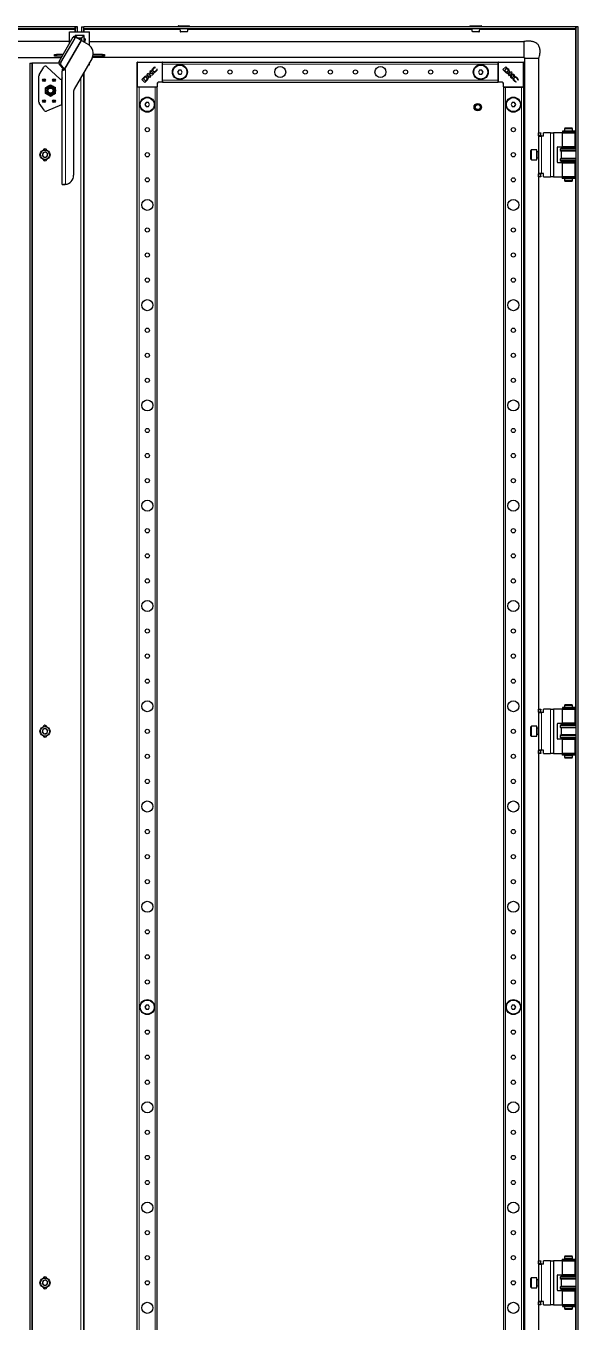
# Model space of a CAD drawing. Header units: millimetres. Extents: x -1114 to 3058, y -1920 to 1219.
# Drawn here: x -326 to 225, y -535 to 757 of the extents above; entities that cross this region are included whole.
import ezdxf

# ---------------------------------------------------------------- set-up
doc = ezdxf.new("R2010")
doc.units = ezdxf.units.MM

msp = doc.modelspace()

# ---------------------------------------------------------------- linework, layer by layer
at = {"color": 7, "linetype": 'Continuous', "lineweight": 25}
for p, q in [((-276.74, 756.28), (-767.14, 756.28)), ((-276.74, 754.28), (-767.14, 754.28)), ((-282.44, 751.28), (-262.44, 751.28)), ((-282.44, 739.86), (-282.44, 751.28)), ((-276.83, 754.28), (-277.04, 753.68)), ((-276.74, 754.28), (-276.74, 756.28)), ((-274.44, 756.28), (-276.44, 756.28)), ((-276.44, 751.28), (-276.44, 756.28)), ((-274.44, 751.28), (-274.44, 756.28)), ((-270.44, 756.28), (-268.44, 756.28)), ((-270.44, 756.28), (-270.44, 751.28)), ((-268.44, 756.28), (-268.44, 751.28)), ((222.26, 756.28), (-268.14, 756.28)), ((-268.14, 754.28), (-268.14, 756.28)), ((222.26, 754.28), (-268.14, 754.28)), ((-267.84, 753.68), (-268.04, 754.28)), ((-262.44, 737.87), (-262.44, 751.28)), ((-174.19, 757.03), (-174.19, 756.28)), ((-173.94, 757.28), (-162.94, 757.28)), ((-162.69, 756.28), (-162.69, 757.03)), ((116.81, 757.03), (116.81, 756.28)), ((117.06, 757.28), (125.57, 757.28)), ((125.57, 757.28), (128.06, 757.28)), ((128.31, 756.28), (128.31, 757.03)), ((222.16, 754.28), (221.96, 753.68)), ((222.26, 754.28), (222.26, 756.28)), ((222.56, -1198.72), (222.56, 756.28)), ((224.56, 756.28), (222.56, 756.28)), ((224.56, -1198.72), (224.56, 756.28)), ((-282.44, 741.78), (-715.44, 741.78)), ((-292.88, 721.78), (-278.74, 746.26)), ((-291.04, 720.72), (-276.9, 745.2)), ((-277.63, 746.77), (-275.79, 745.71)), ((-274.44, 745.33), (-276.94, 747.82)), ((-276.94, 747.82), (-276.94, 746.38)), ((-267.94, 747.82), (-276.94, 747.82)), ((-275.79, 745.71), (-271.03, 742.96)), ((-274.44, 745.33), (-270.43, 745.33)), ((-274.44, 745.33), (-273.94, 744.83)), ((-274.44, 744.94), (-274.44, 745.33)), ((-270.66, 742.75), (-271.03, 742.96)), ((-270.43, 745.33), (-270.93, 744.83)), ((-270.66, 742.75), (-263.72, 738.74)), ((-270.43, 745.33), (-267.94, 747.82)), ((-270.43, 745.33), (-270.43, 742.62)), ((-267.94, 745.26), (-267.94, 747.82)), ((-267.94, 741.38), (-267.94, 745.26)), ((-267.94, 741.18), (-267.94, 741.38)), ((-262.44, 741.78), (170.56, 741.78)), ((-715.44, 725.78), (-290.56, 725.78)), ((-297.44, 727.28), (-297.44, 728.78)), ((-297.44, 728.78), (-295.44, 728.78)), ((-295.44, 727.28), (-297.44, 727.28)), ((-295.44, 728.78), (-295.44, 727.28)), ((-288.83, 728.78), (-295.44, 728.78)), ((-289.7, 727.28), (-295.44, 727.28)), ((-259.98, 725.23), (-277.81, 694.34)), ((170.56, 725.78), (-259.69, 725.78)), ((-249.44, 727.28), (-259.12, 727.28)), ((-249.44, 728.78), (-258.8, 728.78)), ((-249.44, 727.28), (-249.44, 728.78)), ((-249.44, 728.78), (-247.44, 728.78)), ((-247.44, 727.28), (-249.44, 727.28)), ((-247.44, 728.78), (-247.44, 727.28)), ((171.56, -1167.22), (171.56, 724.78)), ((185.56, 650.78), (185.56, 724.78)), ((-321.94, 720.28), (-321.94, -1162.72)), ((-321.94, 720.28), (-319.94, 720.28)), ((-319.94, 720.28), (-319.94, -1162.72)), ((-319.34, 720.28), (-319.94, 720.28)), ((-293.22, 720.28), (-319.34, 720.28)), ((-312.67, 708.44), (-308.21, 716.16)), ((-305.13, 716.6), (-291.94, 704.28)), ((-289.33, 715.5), (-292.91, 719.55)), ((-287.5, 714.44), (-291.07, 718.49)), ((-287.43, 714.28), (-289.94, 714.28)), ((-289.94, 714.28), (-289.94, 712.04)), ((-289.94, 599.28), (-289.94, 712.04)), ((-289.33, 715.5), (-287.5, 714.44)), ((-286.62, 713.6), (-287.19, 714.13)), ((-286.94, 713.9), (-286.94, 713.48)), ((-286.64, 713.57), (-286.62, 713.6)), ((-263.87, 718.48), (-262.44, 718.48)), ((-262.44, 718.48), (-262.44, 720.96)), ((-214.94, 696.58), (-214.94, 720.98)), ((-214.64, 721.28), (-190.24, 721.28)), ((-202.36, 711.82), (-202.85, 708.55)), ((-201.57, 712.61), (-202.36, 711.82)), ((-202.04, 709.52), (-201.57, 712.61)), ((-197, 715.74), (-197.34, 716.43)), ((-197.14, 715.6), (-197, 715.74)), ((-195.19, 714.17), (-195.3, 714.06)), ((-194.94, 713.66), (-195.19, 714.17)), ((-189.94, 721.28), (145.06, 721.28)), ((-189.94, 720.98), (-189.94, 721.28)), ((-189.94, 720.98), (-189.94, 720.34)), ((-189.94, 719.28), (-189.94, 720.34)), ((-189.94, 703.28), (-189.94, 719.28)), ((-173.59, 713.28), (-174.75, 711.28)), ((-174.75, 711.28), (-173.59, 709.28)), ((-171.28, 713.28), (-173.59, 713.28)), ((-170.13, 711.28), (-171.28, 713.28)), ((-171.28, 709.28), (-170.13, 711.28)), ((126.41, 713.28), (125.25, 711.28)), ((125.25, 711.28), (126.41, 709.28)), ((128.72, 713.28), (126.41, 713.28)), ((129.87, 711.28), (128.72, 713.28)), ((128.72, 709.28), (129.87, 711.28)), ((145.06, 720.98), (145.06, 721.28)), ((145.06, 720.34), (145.06, 720.98)), ((145.06, 719.28), (145.06, 720.34)), ((145.06, 703.28), (145.06, 719.28)), ((145.36, 721.28), (169.76, 721.28)), ((152.67, 716.64), (149.71, 713.68)), ((149.71, 713.68), (151.6, 711.79)), ((153.37, 715.11), (151.19, 712.93)), ((151.19, 712.93), (151.87, 712.27)), ((151.6, 711.79), (151.62, 711.77)), ((154.66, 714.64), (152.67, 716.64)), ((154.11, 714.39), (153.37, 715.11)), ((157.67, 711.63), (154.71, 708.67)), ((158.72, 710.59), (157.67, 711.63)), ((170.06, 720.98), (170.06, 696.58)), ((-312.94, 681.39), (-312.94, 707.44)), ((-301.58, 698.55), (-299.04, 697.17)), ((-291.94, 704.28), (-290.54, 704.28)), ((-290.3, 704.28), (-290.54, 704.28)), ((-268.44, 710.57), (-268.44, -1153)), ((-208.3, 705.88), (-210.29, 703.89)), ((-210.29, 703.89), (-207.33, 700.93)), ((-208.05, 705.33), (-208.77, 704.59)), ((-208.77, 704.59), (-206.59, 702.41)), ((-207.33, 700.93), (-205.44, 702.82)), ((-206.59, 702.41), (-205.93, 703.09)), ((-205.44, 702.82), (-205.42, 702.84)), ((-204.24, 709.94), (-205.29, 708.89)), ((-205.29, 708.89), (-202.33, 705.93)), ((-202.85, 708.55), (-204.24, 709.94)), ((-202.51, 708.23), (-199.85, 708.41)), ((-201.27, 706.99), (-202.51, 708.23)), ((-202.33, 705.93), (-201.27, 706.99)), ((-198.57, 709.7), (-202.04, 709.52)), ((-199.85, 708.41), (-198.57, 709.7)), ((-194.94, 699.28), (-194.94, 696.58)), ((-190.24, 701.28), (-192.94, 701.28)), ((-189.94, 702.23), (-189.94, 703.28)), ((-189.94, 702.23), (-189.94, 701.58)), ((-189.94, 701.28), (-189.94, 701.58)), ((-189.94, 701.28), (145.06, 701.28)), ((-173.59, 709.28), (-171.28, 709.28)), ((126.41, 709.28), (128.72, 709.28)), ((145.06, 702.23), (145.06, 703.28)), ((145.06, 701.58), (145.06, 702.23)), ((145.06, 701.28), (145.06, 701.58)), ((148.06, 701.28), (145.36, 701.28)), ((150.06, 696.58), (150.06, 699.28)), ((154.71, 708.67), (155.77, 707.61)), ((155.77, 707.61), (157.01, 708.86)), ((157.01, 708.86), (157.19, 706.2)), ((157.19, 706.2), (158.47, 704.91)), ((157.33, 709.2), (158.72, 710.59)), ((160.59, 708.71), (157.33, 709.2)), ((158.29, 708.38), (161.39, 707.91)), ((158.47, 704.91), (158.29, 708.38)), ((161.39, 707.91), (160.59, 708.71)), ((162.43, 701.29), (162.94, 701.53)), ((162.94, 701.53), (162.84, 701.64)), ((164.38, 703.48), (164.52, 703.35)), ((164.52, 703.35), (165.2, 703.68)), ((-306.51, 695.55), (-304.04, 697.05)), ((-301.3, 687.01), (-303.83, 688.39)), ((-296.37, 690.02), (-298.84, 688.51)), ((-278.35, 692.34), (-278.35, 608.28)), ((-214.94, -1138.72), (-214.94, 696.28)), ((-214.64, 696.28), (-214.94, 696.28)), ((-213.99, 696.28), (-214.64, 696.28)), ((-212.94, 696.28), (-213.99, 696.28)), ((-196.94, 696.28), (-212.94, 696.28)), ((-195.89, 696.28), (-196.94, 696.28)), ((-195.24, 696.28), (-195.89, 696.28)), ((-194.94, 696.28), (-195.24, 696.28)), ((-194.94, -1138.72), (-194.94, 696.28)), ((150.06, 696.28), (150.06, -1138.72)), ((150.06, 696.28), (150.36, 696.28)), ((151.01, 696.28), (150.36, 696.28)), ((151.01, 696.28), (152.06, 696.28)), ((152.06, 696.28), (168.06, 696.28)), ((168.06, 696.28), (169.11, 696.28)), ((169.76, 696.28), (169.11, 696.28)), ((169.76, 696.28), (170.06, 696.28)), ((170.06, 696.28), (170.06, -1138.72)), ((-307.84, 673.13), (-312.6, 680.28)), ((-290.54, 678.53), (-305.43, 672.38)), ((-290.54, 678.53), (-290.3, 678.78)), ((-290.54, 678.53), (-289.94, 678.64)), ((-206.09, 680.78), (-207.25, 678.78)), ((-207.25, 678.78), (-206.09, 676.78)), ((-203.78, 680.78), (-206.09, 680.78)), ((-206.09, 676.78), (-203.78, 676.78)), ((-202.63, 678.78), (-203.78, 680.78)), ((-203.78, 676.78), (-202.63, 678.78)), ((158.91, 680.78), (157.75, 678.78)), ((157.75, 678.78), (158.91, 676.78)), ((161.22, 680.78), (158.91, 680.78)), ((158.91, 676.78), (161.22, 676.78)), ((162.37, 678.78), (161.22, 680.78)), ((161.22, 676.78), (162.37, 678.78)), ((185.01, 650.28), (185.01, 650.78)), ((185.01, 650.78), (187.51, 650.78)), ((185.01, 648.28), (185.01, 650.28)), ((185.01, 647.78), (185.01, 648.28)), ((187.51, 647.78), (185.01, 647.78)), ((185.01, 647.78), (185.01, 647.48)), ((185.01, 647.48), (188.01, 647.48)), ((185.01, 647.48), (185.01, 610.08)), ((187.51, 650.78), (187.51, 650.28)), ((187.51, 648.28), (187.51, 650.28)), ((187.51, 648.28), (187.51, 647.78)), ((187.51, 647.48), (187.51, 647.78)), ((190.01, 647.48), (188.01, 647.48)), ((197.01, 650.78), (190.01, 650.78)), ((190.01, 647.48), (190.01, 650.78)), ((197.01, 650.78), (200.01, 650.78)), ((200.01, 650.78), (200.01, 606.78)), ((200.51, 650.78), (200.01, 650.78)), ((208.61, 650.78), (200.51, 650.78)), ((208.61, 650.78), (208.61, 636.78)), ((208.61, 650.78), (221.51, 650.78)), ((209.12, 652.48), (209.12, 651.58)), ((209.14, 652.48), (209.12, 652.48)), ((209.14, 651.58), (209.12, 651.58)), ((209.14, 652.48), (209.14, 651.58)), ((209.22, 652.48), (209.14, 652.48)), ((209.22, 651.58), (209.14, 651.58)), ((222.21, 652.48), (209.22, 652.48)), ((222.21, 651.58), (209.22, 651.58)), ((211.64, 655.53), (211.06, 654.53)), ((211.06, 654.53), (211.06, 652.53)), ((219.06, 654.53), (211.06, 654.53)), ((211.06, 652.53), (219.06, 652.53)), ((211.06, 651.53), (211.06, 650.78)), ((211.06, 651.53), (219.06, 651.53)), ((211.56, 652.53), (211.56, 652.48)), ((211.56, 651.58), (211.56, 651.53)), ((211.64, 655.53), (218.48, 655.53)), ((219.06, 654.53), (218.48, 655.53)), ((218.56, 652.48), (218.56, 652.53)), ((218.56, 651.53), (218.56, 651.58)), ((219.06, 652.53), (219.06, 654.53)), ((219.06, 650.78), (219.06, 651.53)), ((221.51, 636.78), (221.51, 650.78)), ((222.21, 651.58), (222.21, 652.48)), ((183.51, 633.78), (178.11, 633.78)), ((183.51, 628.78), (183.51, 633.78)), ((204.01, 621.28), (204.01, 636.28)), ((204.51, 636.78), (208.61, 636.78)), ((207.56, 635.18), (206.86, 634.5)), ((207.56, 635.78), (207.56, 635.18)), ((207.56, 635.78), (222.56, 635.78)), ((222.56, 635.18), (207.56, 635.18)), ((221.51, 636.78), (208.61, 636.78)), ((211.06, 636.78), (211.06, 635.78)), ((219.06, 635.78), (219.06, 636.78)), ((-309.04, 630.78), (-309.72, 627.97)), ((-307.62, 625.97), (-309.72, 627.97)), ((-306.26, 631.6), (-309.04, 630.78)), ((-304.84, 626.78), (-307.62, 625.97)), ((-306.26, 631.6), (-304.16, 629.6)), ((-304.84, 626.78), (-304.16, 629.6)), ((177.51, 628.78), (177.51, 633.18)), ((177.51, 624.38), (177.51, 628.78)), ((178.11, 623.78), (183.51, 623.78)), ((183.51, 623.78), (183.51, 628.78)), ((185.01, 631.78), (183.76, 631.78)), ((183.76, 625.78), (185.01, 625.78)), ((208.61, 620.78), (204.51, 620.78)), ((206.86, 633.07), (207.56, 632.38)), ((207.56, 625.18), (206.86, 624.5)), ((206.86, 623.07), (207.56, 622.38)), ((207.56, 632.38), (207.56, 625.18)), ((222.56, 632.38), (207.56, 632.38)), ((222.56, 625.18), (207.56, 625.18)), ((207.56, 622.38), (207.56, 621.78)), ((222.56, 622.38), (207.56, 622.38)), ((207.56, 621.78), (222.56, 621.78)), ((208.61, 620.78), (208.61, 606.78)), ((208.61, 620.78), (221.51, 620.78)), ((211.06, 621.78), (211.06, 620.78)), ((219.06, 620.78), (219.06, 621.78)), ((221.51, 606.78), (221.51, 620.78)), ((188.01, 610.08), (185.01, 610.08)), ((185.01, 610.08), (185.01, 609.78)), ((185.01, 609.78), (187.51, 609.78)), ((185.01, 609.28), (185.01, 609.78)), ((185.01, 607.28), (185.01, 609.28)), ((187.51, 609.78), (187.51, 610.08)), ((187.51, 609.78), (187.51, 609.28)), ((187.51, 607.28), (187.51, 609.28)), ((190.01, 610.08), (188.01, 610.08)), ((190.01, 606.78), (190.01, 610.08)), ((-289.94, 599.28), (-288.97, 599.28)), ((-288.97, 599.28), (-286.85, 599.28)), ((185.01, 606.78), (185.01, 607.28)), ((187.51, 606.78), (185.01, 606.78)), ((185.56, 75.78), (185.56, 606.78)), ((187.51, 607.28), (187.51, 606.78)), ((190.01, 606.78), (197.01, 606.78)), ((200.01, 606.78), (197.01, 606.78)), ((200.01, 606.78), (200.51, 606.78)), ((200.51, 606.78), (208.61, 606.78)), ((221.51, 606.78), (208.61, 606.78)), ((208.69, 605.98), (208.69, 605.08)), ((208.74, 605.98), (208.69, 605.98)), ((208.74, 605.08), (208.69, 605.08)), ((222.21, 605.98), (208.74, 605.98)), ((222.21, 605.08), (208.74, 605.08)), ((211.06, 606.78), (211.06, 606.03)), ((211.06, 606.03), (219.06, 606.03)), ((211.06, 605.03), (211.06, 603.03)), ((211.06, 605.03), (219.06, 605.03)), ((211.06, 603.03), (211.64, 602.03)), ((211.06, 603.03), (215.59, 603.03)), ((211.56, 606.03), (211.56, 605.98)), ((211.56, 605.08), (211.56, 605.03)), ((215.52, 602.03), (211.64, 602.03)), ((218.48, 602.03), (215.52, 602.03)), ((215.59, 603.03), (219.06, 603.03)), ((218.48, 602.03), (219.06, 603.03)), ((218.56, 605.98), (218.56, 606.03)), ((218.56, 605.03), (218.56, 605.08)), ((219.06, 606.03), (219.06, 606.78)), ((219.06, 603.03), (219.06, 605.03)), ((222.21, 605.08), (222.21, 605.98)), ((211.64, 80.53), (211.06, 79.53)), ((211.06, 79.53), (211.06, 77.53)), ((219.06, 79.53), (211.06, 79.53)), ((211.64, 80.53), (218.48, 80.53)), ((219.06, 79.53), (218.48, 80.53)), ((219.06, 77.53), (219.06, 79.53)), ((185.01, 75.28), (185.01, 75.78)), ((185.01, 75.78), (187.51, 75.78)), ((185.01, 73.28), (185.01, 75.28)), ((185.01, 72.78), (185.01, 73.28)), ((187.51, 72.78), (185.01, 72.78)), ((185.01, 72.78), (185.01, 72.48)), ((185.01, 72.48), (188.01, 72.48)), ((185.01, 72.48), (185.01, 35.08)), ((187.51, 75.78), (187.51, 75.28)), ((187.51, 73.28), (187.51, 75.28)), ((187.51, 73.28), (187.51, 72.78)), ((187.51, 72.48), (187.51, 72.78)), ((190.01, 72.48), (188.01, 72.48)), ((197.01, 75.78), (190.01, 75.78)), ((190.01, 72.48), (190.01, 75.78)), ((197.01, 75.78), (200.01, 75.78)), ((200.01, 75.78), (200.01, 31.78)), ((200.51, 75.78), (200.01, 75.78)), ((208.61, 75.78), (200.51, 75.78)), ((208.61, 75.78), (208.61, 61.78)), ((208.61, 75.78), (221.51, 75.78)), ((209.12, 77.48), (209.12, 76.58)), ((209.14, 77.48), (209.12, 77.48)), ((209.14, 76.58), (209.12, 76.58)), ((209.14, 77.48), (209.14, 76.58)), ((209.22, 77.48), (209.14, 77.48)), ((209.22, 76.58), (209.14, 76.58)), ((222.21, 77.48), (209.22, 77.48)), ((222.21, 76.58), (209.22, 76.58)), ((211.06, 77.53), (219.06, 77.53)), ((211.06, 76.53), (211.06, 75.78)), ((211.06, 76.53), (219.06, 76.53)), ((211.56, 77.53), (211.56, 77.48)), ((211.56, 76.58), (211.56, 76.53)), ((218.56, 77.48), (218.56, 77.53)), ((218.56, 76.53), (218.56, 76.58)), ((219.06, 75.78), (219.06, 76.53)), ((221.51, 61.78), (221.51, 75.78)), ((222.21, 76.58), (222.21, 77.48)), ((-309.04, 55.78), (-309.72, 52.97)), ((-307.62, 50.97), (-309.72, 52.97)), ((-306.26, 56.6), (-309.04, 55.78)), ((-304.84, 51.78), (-307.62, 50.97)), ((-306.26, 56.6), (-304.16, 54.6)), ((-304.84, 51.78), (-304.16, 54.6)), ((177.51, 53.78), (177.51, 58.18)), ((177.51, 49.38), (177.51, 53.78)), ((183.51, 58.78), (178.11, 58.78)), ((183.51, 53.78), (183.51, 58.78)), ((183.51, 48.78), (183.51, 53.78)), ((185.01, 56.78), (183.76, 56.78)), ((204.01, 46.28), (204.01, 61.28)), ((204.51, 61.78), (208.61, 61.78)), ((207.56, 60.18), (206.86, 59.5)), ((206.86, 58.07), (207.56, 57.38)), ((207.56, 60.78), (207.56, 60.18)), ((207.56, 60.78), (222.56, 60.78)), ((222.56, 60.18), (207.56, 60.18)), ((207.56, 57.38), (207.56, 50.18)), ((222.56, 57.38), (207.56, 57.38)), ((221.51, 61.78), (208.61, 61.78)), ((211.06, 61.78), (211.06, 60.78)), ((219.06, 60.78), (219.06, 61.78)), ((178.11, 48.78), (183.51, 48.78)), ((183.76, 50.78), (185.01, 50.78)), ((208.61, 45.78), (204.51, 45.78)), ((207.56, 50.18), (206.86, 49.5)), ((206.86, 48.07), (207.56, 47.38)), ((222.56, 50.18), (207.56, 50.18)), ((207.56, 47.38), (207.56, 46.78)), ((222.56, 47.38), (207.56, 47.38)), ((207.56, 46.78), (222.56, 46.78)), ((208.61, 45.78), (208.61, 31.78)), ((208.61, 45.78), (221.51, 45.78)), ((211.06, 46.78), (211.06, 45.78)), ((219.06, 45.78), (219.06, 46.78)), ((221.51, 31.78), (221.51, 45.78)), ((188.01, 35.08), (185.01, 35.08)), ((185.01, 35.08), (185.01, 34.78)), ((185.01, 34.78), (187.51, 34.78)), ((185.01, 34.28), (185.01, 34.78)), ((185.01, 32.28), (185.01, 34.28)), ((185.01, 31.78), (185.01, 32.28)), ((187.51, 31.78), (185.01, 31.78)), ((185.56, -474.22), (185.56, 31.78)), ((187.51, 34.78), (187.51, 35.08)), ((187.51, 34.78), (187.51, 34.28)), ((187.51, 32.28), (187.51, 34.28)), ((187.51, 32.28), (187.51, 31.78)), ((190.01, 35.08), (188.01, 35.08)), ((190.01, 31.78), (190.01, 35.08)), ((190.01, 31.78), (197.01, 31.78)), ((200.01, 31.78), (197.01, 31.78)), ((200.01, 31.78), (200.51, 31.78)), ((200.51, 31.78), (208.61, 31.78)), ((221.51, 31.78), (208.61, 31.78)), ((208.69, 30.98), (208.69, 30.08)), ((208.74, 30.98), (208.69, 30.98)), ((208.74, 30.08), (208.69, 30.08)), ((222.21, 30.98), (208.74, 30.98)), ((222.21, 30.08), (208.74, 30.08)), ((211.06, 31.78), (211.06, 31.03)), ((211.06, 31.03), (219.06, 31.03)), ((211.06, 30.03), (211.06, 28.03)), ((211.06, 30.03), (219.06, 30.03)), ((211.06, 28.03), (211.64, 27.03)), ((211.06, 28.03), (215.59, 28.03)), ((211.56, 31.03), (211.56, 30.98)), ((211.56, 30.08), (211.56, 30.03)), ((215.52, 27.03), (211.64, 27.03)), ((218.48, 27.03), (215.52, 27.03)), ((215.59, 28.03), (219.06, 28.03)), ((218.48, 27.03), (219.06, 28.03)), ((218.56, 30.98), (218.56, 31.03)), ((218.56, 30.03), (218.56, 30.08)), ((219.06, 31.03), (219.06, 31.78)), ((219.06, 28.03), (219.06, 30.03)), ((222.21, 30.08), (222.21, 30.98)), ((-206.09, -219.22), (-207.25, -221.22)), ((-203.78, -219.22), (-206.09, -219.22)), ((-202.63, -221.22), (-203.78, -219.22)), ((158.91, -219.22), (157.75, -221.22)), ((161.22, -219.22), (158.91, -219.22)), ((162.37, -221.22), (161.22, -219.22)), ((-207.25, -221.22), (-206.09, -223.22)), ((-206.09, -223.22), (-203.78, -223.22)), ((-203.78, -223.22), (-202.63, -221.22)), ((157.75, -221.22), (158.91, -223.22)), ((158.91, -223.22), (161.22, -223.22)), ((161.22, -223.22), (162.37, -221.22)), ((185.01, -474.72), (185.01, -474.22)), ((185.01, -474.22), (187.51, -474.22)), ((185.01, -476.72), (185.01, -474.72)), ((185.01, -477.22), (185.01, -476.72)), ((187.51, -477.22), (185.01, -477.22)), ((185.01, -477.22), (185.01, -477.52)), ((185.01, -477.52), (188.01, -477.52)), ((185.01, -477.52), (185.01, -514.92)), ((187.51, -474.22), (187.51, -474.72)), ((187.51, -476.72), (187.51, -474.72)), ((187.51, -476.72), (187.51, -477.22)), ((187.51, -477.52), (187.51, -477.22)), ((190.01, -477.52), (188.01, -477.52)), ((197.01, -474.22), (190.01, -474.22)), ((190.01, -477.52), (190.01, -474.22)), ((197.01, -474.22), (200.01, -474.22)), ((200.01, -474.22), (200.01, -518.22)), ((200.51, -474.22), (200.01, -474.22)), ((208.61, -474.22), (200.51, -474.22)), ((208.61, -474.22), (208.61, -488.22)), ((208.61, -474.22), (221.51, -474.22)), ((208.69, -472.52), (208.69, -473.42)), ((208.69, -472.52), (208.74, -472.52)), ((208.69, -473.42), (208.74, -473.42)), ((208.74, -472.52), (222.21, -472.52)), ((208.74, -473.42), (222.21, -473.42)), ((211.64, -469.47), (211.06, -470.47)), ((211.06, -470.47), (211.06, -472.47)), ((219.06, -470.47), (211.06, -470.47)), ((215.59, -472.47), (211.06, -472.47)), ((211.06, -473.47), (211.06, -474.22)), ((215.59, -473.47), (211.06, -473.47)), ((211.56, -472.47), (211.56, -472.52)), ((211.56, -473.42), (211.56, -473.47)), ((211.64, -469.47), (218.48, -469.47)), ((219.06, -472.47), (215.59, -472.47)), ((219.06, -473.47), (215.59, -473.47)), ((219.06, -470.47), (218.48, -469.47)), ((218.56, -472.52), (218.56, -472.47)), ((218.56, -473.47), (218.56, -473.42)), ((219.06, -472.47), (219.06, -470.47)), ((219.06, -474.22), (219.06, -473.47)), ((221.51, -488.22), (221.51, -474.22)), ((222.21, -473.42), (222.21, -472.52)), ((183.51, -491.22), (178.11, -491.22)), ((183.51, -501.22), (183.51, -491.22)), ((204.01, -503.72), (204.01, -488.72)), ((204.51, -488.22), (208.61, -488.22)), ((207.56, -489.82), (206.86, -490.5)), ((207.56, -489.22), (207.56, -489.82)), ((207.56, -489.22), (222.56, -489.22)), ((222.56, -489.82), (207.56, -489.82)), ((221.51, -488.22), (208.61, -488.22)), ((211.06, -488.22), (211.06, -489.22)), ((219.06, -489.22), (219.06, -488.22)), ((-309.04, -494.22), (-309.72, -497.03)), ((-307.62, -499.03), (-309.72, -497.03)), ((-306.26, -493.4), (-309.04, -494.22)), ((-304.84, -498.22), (-307.62, -499.03)), ((-306.26, -493.4), (-304.16, -495.4)), ((-304.84, -498.22), (-304.16, -495.4)), ((177.51, -500.62), (177.51, -491.82)), ((178.11, -501.22), (183.51, -501.22)), ((185.01, -493.22), (183.76, -493.22)), ((183.76, -499.22), (185.01, -499.22)), ((206.86, -491.93), (207.56, -492.62)), ((207.56, -499.82), (206.86, -500.5)), ((206.86, -501.93), (207.56, -502.62)), ((207.56, -492.62), (207.56, -499.82)), ((222.56, -492.62), (207.56, -492.62)), ((222.56, -499.82), (207.56, -499.82)), ((207.56, -502.62), (207.56, -503.22)), ((222.56, -502.62), (207.56, -502.62)), ((207.56, -503.22), (222.56, -503.22)), ((211.06, -503.22), (211.06, -504.22)), ((219.06, -504.22), (219.06, -503.22)), ((188.01, -514.92), (185.01, -514.92)), ((185.01, -514.92), (185.01, -515.22)), ((185.01, -515.72), (185.01, -515.22)), ((185.01, -515.22), (187.51, -515.22)), ((185.01, -517.72), (185.01, -515.72)), ((187.51, -515.22), (187.51, -514.92)), ((187.51, -515.22), (187.51, -515.72)), ((187.51, -517.72), (187.51, -515.72)), ((190.01, -514.92), (188.01, -514.92)), ((190.01, -518.22), (190.01, -514.92)), ((208.61, -504.22), (204.51, -504.22)), ((208.61, -504.22), (208.61, -518.22)), ((208.61, -504.22), (221.51, -504.22)), ((221.51, -518.22), (221.51, -504.22)), ((185.01, -518.22), (185.01, -517.72)), ((187.51, -518.22), (185.01, -518.22)), ((185.56, -1049.22), (185.56, -518.22)), ((187.51, -517.72), (187.51, -518.22)), ((190.01, -518.22), (197.01, -518.22)), ((200.01, -518.22), (197.01, -518.22)), ((200.01, -518.22), (200.51, -518.22)), ((200.51, -518.22), (208.61, -518.22)), ((221.51, -518.22), (208.61, -518.22)), ((209.12, -519.02), (209.12, -519.92)), ((209.12, -519.02), (209.14, -519.02)), ((209.12, -519.92), (209.14, -519.92)), ((209.14, -519.02), (209.14, -519.92)), ((209.14, -519.02), (209.22, -519.02)), ((209.14, -519.92), (209.22, -519.92)), ((209.22, -519.02), (222.21, -519.02)), ((209.22, -519.92), (222.21, -519.92)), ((211.06, -518.22), (211.06, -518.97)), ((215.59, -518.97), (211.06, -518.97)), ((211.06, -519.97), (211.06, -521.97)), ((215.59, -519.97), (211.06, -519.97)), ((211.06, -521.97), (211.64, -522.97)), ((211.06, -521.97), (215.59, -521.97)), ((211.56, -518.97), (211.56, -519.02)), ((211.56, -519.92), (211.56, -519.97)), ((215.52, -522.97), (211.64, -522.97)), ((218.48, -522.97), (215.52, -522.97)), ((219.06, -518.97), (215.59, -518.97)), ((219.06, -519.97), (215.59, -519.97)), ((215.59, -521.97), (219.06, -521.97)), ((218.48, -522.97), (219.06, -521.97)), ((218.56, -519.02), (218.56, -518.97)), ((218.56, -519.97), (218.56, -519.92)), ((219.06, -518.97), (219.06, -518.22)), ((219.06, -521.97), (219.06, -519.97)), ((222.21, -519.92), (222.21, -519.02))]:
    msp.add_line(p, q, dxfattribs=at)
at = {"color": 8, "linetype": 'Continuous', "lineweight": 18}
for p, q in [((-372.47, 753.68), (-277.04, 753.68)), ((-277.04, 753.68), (-277.04, 751.28)), ((-267.84, 751.28), (-267.84, 753.68)), ((-267.84, 753.68), (-172.41, 753.68)), ((-162.69, 757.03), (-174.19, 757.03)), ((-164.47, 753.68), (118.59, 753.68)), ((125.71, 757.03), (116.81, 757.03)), ((128.31, 757.03), (125.71, 757.03)), ((126.53, 753.68), (221.96, 753.68)), ((221.96, 753.68), (221.96, 652.48)), ((-287.5, 714.44), (-271.03, 742.96)), ((-287.19, 714.13), (-270.66, 742.75)), ((-278.74, 746.26), (-276.9, 745.2)), ((-270.93, 744.83), (-273.94, 744.83)), ((-273.94, 744.83), (-273.94, 744.65)), ((-270.93, 742.91), (-270.93, 744.83)), ((-319.34, -1162.72), (-319.34, 720.28)), ((-292.91, 719.55), (-291.07, 718.49)), ((-292.88, 721.78), (-291.04, 720.72)), ((-286.64, 599.31), (-286.64, 713.57)), ((-267.84, -1154.04), (-267.84, 711.61)), ((-214.64, 720.98), (-214.94, 720.98)), ((-214.64, 720.98), (-214.64, 721.28)), ((-214.64, 720.98), (-214.64, 696.58)), ((-190.24, 720.98), (-214.64, 720.98)), ((-190.24, 721.28), (-190.24, 720.98)), ((-190.24, 701.58), (-190.24, 720.98)), ((-189.94, 720.98), (-190.24, 720.98)), ((-189.94, 719.28), (145.06, 719.28)), ((145.36, 720.98), (145.06, 720.98)), ((145.36, 720.98), (145.36, 721.28)), ((145.36, 720.98), (145.36, 701.58)), ((169.76, 720.98), (145.36, 720.98)), ((169.76, 720.98), (169.76, 721.28)), ((169.76, 696.58), (169.76, 720.98)), ((169.76, 720.98), (170.06, 720.98)), ((-290.54, 678.53), (-290.54, 704.28)), ((-271.04, 706.07), (-271.04, -1148.5)), ((-195.24, 696.58), (-195.24, 699.28)), ((-194.94, 699.28), (-195.24, 699.28)), ((-192.94, 701.58), (-190.24, 701.58)), ((-192.94, 701.28), (-192.94, 701.58)), ((-190.24, 701.58), (-190.24, 701.28)), ((-189.94, 701.58), (-190.24, 701.58)), ((-189.94, 703.28), (145.06, 703.28)), ((145.36, 701.58), (145.06, 701.58)), ((145.36, 701.58), (148.06, 701.58)), ((145.36, 701.28), (145.36, 701.58)), ((148.06, 701.28), (148.06, 701.58)), ((150.06, 699.28), (150.36, 699.28)), ((150.36, 699.28), (150.36, 696.58)), ((-214.64, 696.58), (-214.94, 696.58)), ((-214.64, 696.58), (-195.24, 696.58)), ((-214.64, 696.58), (-214.64, 696.28)), ((-212.94, -1138.72), (-212.94, 696.28)), ((-196.94, -1138.72), (-196.94, 696.28)), ((-195.24, 696.58), (-195.24, 696.28)), ((-194.94, 696.58), (-195.24, 696.58)), ((150.36, 696.58), (150.06, 696.58)), ((150.36, 696.58), (169.76, 696.58)), ((150.36, 696.28), (150.36, 696.58)), ((152.06, 696.28), (152.06, -1138.72)), ((168.06, 696.28), (168.06, -1138.72)), ((169.76, 696.28), (169.76, 696.58)), ((170.06, 696.58), (169.76, 696.58)), ((187.51, 650.28), (185.01, 650.28)), ((185.01, 648.28), (187.51, 648.28)), ((188.01, 647.48), (188.01, 610.08)), ((197.01, 650.78), (197.01, 606.78)), ((200.51, 606.78), (200.51, 650.78)), ((209.22, 651.58), (209.22, 652.48)), ((221.96, 651.58), (221.96, 635.78)), ((178.11, 633.78), (178.11, 628.78)), ((222.56, 634.5), (206.86, 634.5)), ((178.11, 628.78), (178.11, 623.78)), ((183.76, 631.78), (183.76, 625.78)), ((222.56, 633.07), (206.86, 633.07)), ((222.56, 624.5), (206.86, 624.5)), ((222.56, 623.07), (206.86, 623.07)), ((221.96, 621.78), (221.96, 605.98)), ((187.51, 609.28), (185.01, 609.28)), ((185.01, 607.28), (187.51, 607.28)), ((208.74, 605.08), (208.74, 605.98)), ((221.96, 605.08), (221.96, 77.48)), ((187.51, 75.28), (185.01, 75.28)), ((185.01, 73.28), (187.51, 73.28)), ((188.01, 72.48), (188.01, 35.08)), ((197.01, 75.78), (197.01, 31.78)), ((200.51, 31.78), (200.51, 75.78)), ((209.22, 76.58), (209.22, 77.48)), ((221.96, 76.58), (221.96, 60.78)), ((178.11, 58.78), (178.11, 53.78)), ((178.11, 53.78), (178.11, 48.78)), ((183.76, 56.78), (183.76, 50.78)), ((222.56, 59.5), (206.86, 59.5)), ((222.56, 58.07), (206.86, 58.07)), ((222.56, 49.5), (206.86, 49.5)), ((222.56, 48.07), (206.86, 48.07)), ((221.96, 46.78), (221.96, 30.98)), ((187.51, 34.28), (185.01, 34.28)), ((185.01, 32.28), (187.51, 32.28)), ((208.74, 30.08), (208.74, 30.98)), ((221.96, 30.08), (221.96, -472.52)), ((187.51, -474.72), (185.01, -474.72)), ((185.01, -476.72), (187.51, -476.72)), ((188.01, -477.52), (188.01, -514.92)), ((197.01, -474.22), (197.01, -518.22)), ((200.51, -518.22), (200.51, -474.22)), ((208.74, -472.52), (208.74, -473.42)), ((221.96, -473.42), (221.96, -489.22)), ((178.11, -491.22), (178.11, -501.22)), ((222.56, -490.5), (206.86, -490.5)), ((183.76, -493.22), (183.76, -496.22)), ((183.76, -496.22), (183.76, -499.22)), ((222.56, -491.93), (206.86, -491.93)), ((222.56, -500.5), (206.86, -500.5)), ((222.56, -501.93), (206.86, -501.93)), ((221.96, -503.22), (221.96, -519.02)), ((187.51, -515.72), (185.01, -515.72)), ((185.01, -517.72), (187.51, -517.72)), ((209.22, -519.02), (209.22, -519.92)), ((221.96, -519.92), (221.96, -1047.52))]:
    msp.add_line(p, q, dxfattribs=at)
at = {"color": 7, "linetype": 'Continuous', "lineweight": 25}
for centre, radius in [((-172.44, 711.28), 7.5), ((-172.44, 711.28), 7), ((-147.44, 711.28), 2.1), ((-122.44, 711.28), 2.1), ((-97.44, 711.28), 2.1), ((-72.44, 711.28), 5.5), ((-47.44, 711.28), 2.1), ((-22.44, 711.28), 2.1), ((2.56, 711.28), 2.1), ((27.56, 711.28), 5.5), ((52.56, 711.28), 2.1), ((77.56, 711.28), 2.1), ((102.56, 711.28), 2.1), ((127.56, 711.28), 7.5), ((127.56, 711.28), 7), ((-307.94, 703.28), 1.35), ((-307.94, 703.28), 0.493), ((-297.94, 703.28), 1.35), ((-297.94, 703.28), 0.493), ((-301.44, 692.78), 5), ((-301.44, 692.78), 3.57), ((-301.44, 692.78), 3), ((-301.44, 692.78), 2.5), ((-204.94, 678.78), 7.5), ((-204.94, 678.78), 7), ((160.06, 678.78), 7.5), ((160.06, 678.78), 7), ((-307.94, 682.28), 1.35), ((-307.94, 682.28), 0.493), ((-297.94, 682.28), 1.35), ((-297.94, 682.28), 0.493), ((124.56, 676.28), 3.75), ((124.56, 676.28), 3), ((124.56, 676.28), 2.5), ((-204.94, 653.78), 2.1), ((160.06, 653.78), 2.1), ((-306.94, 628.78), 5), ((-204.94, 628.78), 2.1), ((160.06, 628.78), 2.1), ((-204.94, 603.78), 2.1), ((160.06, 603.78), 2.1), ((-204.94, 578.78), 5.5), ((160.06, 578.78), 5.5), ((-204.94, 553.78), 2.1), ((160.06, 553.78), 2.1), ((-204.94, 528.78), 2.1), ((160.06, 528.78), 2.1), ((-204.94, 503.78), 2.1), ((160.06, 503.78), 2.1), ((-204.94, 478.78), 5.5), ((160.06, 478.78), 5.5), ((-204.94, 453.78), 2.1), ((160.06, 453.78), 2.1), ((-204.94, 428.78), 2.1), ((160.06, 428.78), 2.1), ((-204.94, 403.78), 2.1), ((160.06, 403.78), 2.1), ((-204.94, 378.78), 5.5), ((160.06, 378.78), 5.5), ((-204.94, 353.78), 2.1), ((160.06, 353.78), 2.1), ((-204.94, 328.78), 2.1), ((160.06, 328.78), 2.1), ((-204.94, 303.78), 2.1), ((160.06, 303.78), 2.1), ((-204.94, 278.78), 5.5), ((160.06, 278.78), 5.5), ((-204.94, 253.78), 2.1), ((160.06, 253.78), 2.1), ((-204.94, 228.78), 2.1), ((160.06, 228.78), 2.1), ((-204.94, 203.78), 2.1), ((160.06, 203.78), 2.1), ((-204.94, 178.78), 5.5), ((160.06, 178.78), 5.5), ((-204.94, 153.78), 2.1), ((160.06, 153.78), 2.1), ((-204.94, 128.78), 2.1), ((160.06, 128.78), 2.1), ((-204.94, 103.78), 2.1), ((160.06, 103.78), 2.1), ((-204.94, 78.78), 5.5), ((160.06, 78.78), 5.5), ((-306.94, 53.78), 5), ((-204.94, 53.78), 2.1), ((160.06, 53.78), 2.1), ((-204.94, 28.78), 2.1), ((160.06, 28.78), 2.1), ((-204.94, 3.78), 2.1), ((160.06, 3.78), 2.1), ((-204.94, -21.22), 5.5), ((160.06, -21.22), 5.5), ((-204.94, -46.22), 2.1), ((160.06, -46.22), 2.1), ((-204.94, -71.22), 2.1), ((160.06, -71.22), 2.1), ((-204.94, -96.22), 2.1), ((160.06, -96.22), 2.1), ((-204.94, -121.22), 5.5), ((160.06, -121.22), 5.5), ((-204.94, -146.22), 2.1), ((160.06, -146.22), 2.1), ((-204.94, -171.22), 2.1), ((160.06, -171.22), 2.1), ((-204.94, -196.22), 2.1), ((160.06, -196.22), 2.1), ((-204.94, -221.22), 7.5), ((-204.94, -221.22), 7), ((160.06, -221.22), 7.5), ((160.06, -221.22), 7), ((-204.94, -246.22), 2.1), ((160.06, -246.22), 2.1), ((-204.94, -271.22), 2.1), ((160.06, -271.22), 2.1), ((-204.94, -296.22), 2.1), ((160.06, -296.22), 2.1), ((-204.94, -321.22), 5.5), ((160.06, -321.22), 5.5), ((-204.94, -346.22), 2.1), ((160.06, -346.22), 2.1), ((-204.94, -371.22), 2.1), ((160.06, -371.22), 2.1), ((-204.94, -396.22), 2.1), ((160.06, -396.22), 2.1), ((-204.94, -421.22), 5.5), ((160.06, -421.22), 5.5), ((-204.94, -446.22), 2.1), ((160.06, -446.22), 2.1), ((-204.94, -471.22), 2.1), ((160.06, -471.22), 2.1), ((-306.94, -496.22), 5), ((-204.94, -496.22), 2.1), ((160.06, -496.22), 2.1), ((-204.94, -521.22), 5.5), ((160.06, -521.22), 5.5)]:
    msp.add_circle(centre, radius, dxfattribs=at)
at = {"color": 8, "linetype": 'Continuous', "lineweight": 18}
for centre, radius in [((-301.44, 692.78), 3.97), ((-306.94, 628.78), 4.4), ((-306.94, 53.78), 4.4), ((-306.94, -496.22), 4.4)]:
    msp.add_circle(centre, radius, dxfattribs=at)
at = {"color": 7, "linetype": 'Continuous', "lineweight": 25}
for centre, radius, start, end in [((-173.94, 757.03), 0.25, 90, 180), ((-171.55, 751.78), 0.5, 195.31604, 270.02276), ((-165.33, 751.78), 0.5, 269.99815, 345.40011), ((-162.94, 757.03), 0.25, 0, 90), ((117.06, 757.03), 0.25, 90, 180), ((119.45, 751.78), 0.5, 195.24646, 270.04596), ((125.67, 751.78), 0.5, 269.96367, 344.83397), ((128.06, 757.03), 0.25, 0, 90), ((-277.91, 745.93), 0.893, 71.42175, 158.04947), ((-276.08, 744.87), 0.893, 71.42175, 158.04947), ((-268.44, 743.32), 2, 284.47751, 75.52249), ((-268.72, 730.08), 10, 330.95313, 60), ((-306.5, 715.13), 2, 46.97493, 149.03624), ((-291.26, 720.64), 1.98, 144.95207, 213.44806), ((-289.42, 719.58), 1.98, 144.95207, 213.44806), ((-214.64, 720.98), 0.3, 90, 180), ((-197.43, 713.29), 1.97, 128.45405, 215.887), ((-197.87, 713.69), 1.94, 233.30966, 322.34638), ((-190.24, 720.98), 0.3, 0, 90), ((145.36, 720.98), 0.3, 90, 180), ((149.64, 710.21), 6.12, 36.98881, 43.07444), ((151.45, 710.98), 4.87, 20.34448, 48.77765), ((169.76, 720.98), 0.3, 0, 90), ((-310.94, 707.44), 2, 150, 180), ((-204.64, 702.67), 4.87, 110.34448, 138.77765), ((-203.87, 700.86), 6.12, 126.98881, 133.07444), ((-192.94, 699.28), 2, 90, 180), ((-190.24, 701.58), 0.3, 270, 360), ((145.36, 701.58), 0.3, 180, 270), ((148.06, 699.28), 2, 0, 90), ((162.47, 704.21), 1.94, 143.30966, 232.34638), ((162.06, 703.77), 1.97, 38.45405, 125.887), ((-274.35, 692.34), 4, 150, 180), ((-214.64, 696.58), 0.3, 180, 270), ((-195.24, 696.58), 0.3, 270, 0), ((150.36, 696.58), 0.3, 180, 270), ((169.76, 696.58), 0.3, 270, 0), ((-310.94, 681.39), 2, 180, 213.69007), ((-306.18, 674.24), 2, 213.69007, 291.80141), ((-306.94, 632.78), 2, 18.20996, 161.79004), ((178.11, 633.18), 0.6, 90, 180), ((204.51, 636.28), 0.5, 90, 180), ((207.56, 633.78), 1, 134.427, 225.573), ((-306.94, 628.78), 2.51, 166.35345, 226.35345), ((-306.94, 628.78), 2.51, 106.35345, 166.35345), ((-306.94, 624.78), 2, 198.20996, 341.79004), ((-306.94, 628.78), 2.51, 226.35345, 286.35345), ((-306.94, 628.78), 2.51, 46.35345, 106.35345), ((-306.94, 628.78), 2.51, 286.35345, 346.35345), ((-306.94, 628.78), 2.51, 346.35345, 46.35345), ((178.11, 624.38), 0.6, 180, 270), ((183.76, 632.03), 0.25, 180, 270), ((183.76, 625.53), 0.25, 90, 180), ((204.51, 621.28), 0.5, 180, 270), ((207.56, 623.78), 1, 134.427, 225.573), ((-287.35, 608.28), 9, 274.50464, 0), ((-306.94, 53.78), 2.51, 166.35345, 226.35345), ((-306.94, 53.78), 2.51, 106.35345, 166.35345), ((-306.94, 57.78), 2, 18.20996, 161.79004), ((-306.94, 53.78), 2.51, 226.35345, 286.35345), ((-306.94, 53.78), 2.51, 46.35345, 106.35345), ((-306.94, 53.78), 2.51, 286.35345, 346.35345), ((-306.94, 53.78), 2.51, 346.35345, 46.35345), ((178.11, 58.18), 0.6, 90, 180), ((183.76, 57.03), 0.25, 180, 270), ((204.51, 61.28), 0.5, 90, 180), ((207.56, 58.78), 1, 134.427, 225.573), ((-306.94, 49.78), 2, 198.20996, 341.79004), ((178.11, 49.38), 0.6, 180, 270), ((183.76, 50.53), 0.25, 90, 180), ((204.51, 46.28), 0.5, 180, 270), ((207.56, 48.78), 1, 134.427, 225.573), ((-306.94, -492.22), 2, 18.20996, 161.79004), ((178.11, -491.82), 0.6, 90, 180), ((204.51, -488.72), 0.5, 90, 180), ((207.56, -491.22), 1, 134.427, 225.573), ((-306.94, -496.22), 2.51, 166.35345, 226.35345), ((-306.94, -496.22), 2.51, 106.35345, 166.35345), ((-306.94, -500.22), 2, 198.20996, 341.79004), ((-306.94, -496.22), 2.51, 226.35345, 286.35345), ((-306.94, -496.22), 2.51, 46.35345, 106.35345), ((-306.94, -496.22), 2.51, 286.35345, 346.35345), ((-306.94, -496.22), 2.51, 346.35345, 46.35345), ((178.11, -500.62), 0.6, 180, 270), ((183.76, -492.97), 0.25, 180, 270), ((183.76, -499.47), 0.25, 90, 180), ((204.51, -503.72), 0.5, 180, 270), ((207.56, -501.22), 1, 134.427, 225.573)]:
    msp.add_arc(centre, radius, start, end, dxfattribs=at)
at = {"color": 8, "linetype": 'Continuous', "lineweight": 18}
for centre, start, end in [((-192.94, 699.28), 90, 180), ((148.06, 699.28), 0, 90)]:
    msp.add_arc(centre, 2.3, start, end, dxfattribs=at)
at = {"color": 7, "linetype": 'Continuous', "lineweight": 25}
for points in [[(-277.04, 753.68), (-277.01, 753.76), (-276.96, 753.92), (-276.89, 754.12), (-276.81, 754.26), (-276.76, 754.27), (-276.74, 754.28)], [(-268.14, 754.28), (-268.11, 754.27), (-268.06, 754.26), (-267.99, 754.12), (-267.91, 753.92), (-267.86, 753.76), (-267.84, 753.68)], [(221.96, 753.68), (221.99, 753.76), (222.04, 753.92), (222.11, 754.12), (222.19, 754.26), (222.24, 754.27), (222.26, 754.28)], [(174.99, 724.78), (174.51, 724.78), (173.53, 724.78), (172.87, 724.78), (172.54, 724.78)], [(178.56, 724.78), (177.93, 724.78), (176.68, 724.78), (175.55, 724.78), (174.99, 724.78)], [(182.13, 724.78), (181.57, 724.78), (180.44, 724.78), (179.19, 724.78), (178.56, 724.78)], [(184.58, 724.78), (184.25, 724.78), (183.59, 724.78), (182.62, 724.78), (182.13, 724.78)], [(185.56, 724.78), (185.52, 724.78), (185.43, 724.78), (184.87, 724.78), (184.58, 724.78)], [(-286.64, 713.57), (-287.07, 713.45), (-287.94, 713.19), (-289.03, 712.81), (-289.79, 712.42), (-289.89, 712.17), (-289.94, 712.04)], [(-289.33, 715.5), (-289.19, 715.4), (-288.89, 715.21), (-288.36, 714.87), (-287.78, 714.51), (-287.38, 714.26), (-287.19, 714.13)], [(-287.5, 714.44), (-287.48, 714.42), (-287.43, 714.37), (-287.36, 714.29), (-287.27, 714.21), (-287.21, 714.16), (-287.19, 714.13)], [(-289.94, 705.48), (-289.96, 705.28), (-290, 704.88), (-290.2, 704.48), (-290.3, 704.28)], [(-290.3, 678.78), (-290.25, 678.77), (-290.15, 678.75), (-290.03, 678.71), (-289.96, 678.68), (-289.95, 678.65), (-289.94, 678.64)], [(-288.97, 599.28), (-288.81, 599.28), (-288.49, 599.29), (-287.91, 599.3), (-287.29, 599.3), (-286.86, 599.31), (-286.64, 599.31)], [(-286.85, 599.28), (-286.84, 599.28), (-286.81, 599.29), (-286.76, 599.3), (-286.7, 599.3), (-286.66, 599.31), (-286.64, 599.31)]]:
    msp.add_open_spline(points, degree=3, dxfattribs=at)
for points, knots in [([(-276.44, 756.28), (-276.46, 755.9), (-276.5, 755.33), (-276.68, 754.76), (-276.74, 754.57)], [0, 0, 0, 0, 0.662931, 1, 1, 1, 1]), ([(-268.14, 754.6), (-268.18, 754.73), (-268.38, 755.29), (-268.41, 755.85), (-268.44, 756.28)], [0, 0, 0, 0, 0.22654092, 1, 1, 1, 1]), ([(-172.46, 754.28), (-172.46, 754.15), (-172.44, 753.24), (-172.22, 752.37), (-172.03, 751.63)], [0, 0, 0, 0, 0.1418504, 1, 1, 1, 1]), ([(-170.14, 751.28), (-170.33, 751.28), (-170.8, 751.28), (-171.35, 751.28), (-171.48, 751.28), (-171.54, 751.28)], [0, 0, 0, 0, 0.2565532, 0.6279811, 1, 1, 1, 1]), ([(-165.33, 751.28), (-165.37, 751.28), (-165.45, 751.28), (-166.01, 751.28), (-166.82, 751.28), (-167.81, 751.28), (-168.87, 751.28), (-169.66, 751.28), (-170.05, 751.28), (-170.14, 751.28)], [0, 0, 0, 0, 0.1585142, 0.3172777, 0.4758628, 0.6342467, 0.7924771, 0.950708, 1, 1, 1, 1]), ([(-164.85, 751.63), (-164.66, 752.37), (-164.44, 753.24), (-164.42, 754.15), (-164.42, 754.28)], [0, 0, 0, 0, 0.8581496, 1, 1, 1, 1]), ([(118.54, 754.28), (118.54, 754.15), (118.56, 753.24), (118.78, 752.37), (118.97, 751.63)], [0, 0, 0, 0, 0.1418495, 1, 1, 1, 1]), ([(125.63, 751.28), (125.64, 751.28), (125.69, 751.28), (125.41, 751.28), (124.89, 751.28), (124.17, 751.28), (123.32, 751.28), (122.25, 751.28), (121.23, 751.28), (120.35, 751.28), (119.74, 751.28), (119.44, 751.28), (119.48, 751.28), (119.49, 751.28)], [0, 0, 0, 0, 0.0338399, 0.141254, 0.2486978, 0.3157737, 0.4233143, 0.530846, 0.6382096, 0.7457063, 0.853372, 0.9609167, 1, 1, 1, 1]), ([(126.15, 751.63), (126.34, 752.37), (126.56, 753.24), (126.58, 754.15), (126.58, 754.28)], [0, 0, 0, 0, 0.85815044, 1, 1, 1, 1]), ([(222.56, 756.28), (222.53, 755.85), (222.5, 755.29), (222.3, 754.73), (222.26, 754.6)], [0, 0, 0, 0, 0.7734591, 1, 1, 1, 1]), ([(185.56, 724.78), (185.97, 726.46), (186.7, 729.5), (186.79, 733.81), (185.82, 737.37), (183.77, 739.82), (181.13, 741.24), (178.11, 741.98), (174.51, 742.19), (171.95, 741.92), (170.56, 741.78)], [0, 0, 0, 0, 0.1760674, 0.3182248, 0.4355964, 0.5434819, 0.6338893, 0.7371517, 0.8581828, 1, 1, 1, 1]), ([(170.56, 741.78), (170.56, 741.75), (170.56, 741.69), (170.56, 741.05), (170.56, 739.58), (170.56, 737.39), (170.56, 735.39), (170.56, 733.78), (170.56, 732.18), (170.56, 730.17), (170.56, 727.99), (170.56, 726.48), (170.56, 726.08), (170.56, 725.95)], [0, 0, 0, 0, 0.0691652, 0.1363002, 0.2672913, 0.3982825, 0.4654174, 0.5345826, 0.6037478, 0.6708828, 0.8018739, 0.9328651, 1, 1, 1, 1]), ([(170.56, 725.95), (170.66, 725.93), (170.8, 725.91), (170.96, 725.84), (171.04, 725.79), (171.1, 725.72), (171.14, 725.65), (171.17, 725.58), (171.23, 725.4), (171.4, 725.32), (171.55, 725.09), (171.58, 724.89), (171.6, 724.78)], [0, 0, 0, 0, 0.146823, 0.2020406, 0.2476428, 0.2869104, 0.3235688, 0.360785, 0.4008303, 0.6285129, 0.7943203, 1, 1, 1, 1]), ([(170.56, 725.78), (170.78, 725.63), (171.19, 725.37), (171.45, 724.96), (171.56, 724.78)], [0, 0, 0, 0, 0.556114, 1, 1, 1, 1]), ([(172.54, 724.78), (172.24, 724.78), (171.79, 724.78), (171.7, 724.78), (171.68, 724.78)], [0, 0, 0, 0, 0.6491387, 1, 1, 1, 1]), ([(-199.07, 715.19), (-199.4, 714.82), (-200.01, 714.12), (-200.57, 712.95), (-200.7, 712.01), (-200.55, 711.37), (-200.36, 711.14), (-200.27, 711.02)], [0, 0, 0, 0, 0.3156741, 0.5895198, 0.8131992, 0.9090264, 1, 1, 1, 1]), ([(-200.27, 711.02), (-200.11, 710.89), (-199.78, 710.6), (-199.08, 710.44), (-198.2, 710.57), (-197.13, 711.13), (-196.44, 711.77), (-196.04, 712.14)], [0, 0, 0, 0, 0.1305321, 0.2660311, 0.4239974, 0.666819, 1, 1, 1, 1]), ([(-197.34, 716.43), (-197.67, 716.24), (-198.3, 715.9), (-198.83, 715.42), (-199.07, 715.19)], [0, 0, 0, 0, 0.5367999, 1, 1, 1, 1]), ([(-198.65, 714.83), (-198.39, 715.05), (-197.95, 715.42), (-197.38, 715.55), (-197.14, 715.6)], [0, 0, 0, 0, 0.5796082, 1, 1, 1, 1]), ([(-195.3, 714.06), (-195.44, 713.74), (-195.71, 713.17), (-196.13, 712.71), (-196.33, 712.5)], [0, 0, 0, 0, 0.5476433, 1, 1, 1, 1]), ([(-196.04, 712.14), (-195.8, 712.41), (-195.37, 712.87), (-195.07, 713.42), (-194.94, 713.66)], [0, 0, 0, 0, 0.5776526, 1, 1, 1, 1]), ([(151.62, 711.77), (151.69, 711.69), (151.85, 711.54), (152.02, 711.39), (152.1, 711.31)], [0, 0, 0, 0, 0.486421, 1, 1, 1, 1]), ([(151.87, 712.27), (152.07, 712.08), (152.43, 711.73), (152.97, 711.41), (153.42, 711.35), (153.76, 711.41), (154.12, 711.6), (154.33, 711.8), (154.44, 711.91)], [0, 0, 0, 0, 0.2746757, 0.5030419, 0.607381, 0.7165791, 0.8434117, 1, 1, 1, 1]), ([(152.1, 711.31), (152.25, 711.18), (152.52, 710.93), (152.81, 710.72), (152.95, 710.63)], [0, 0, 0, 0, 0.5518299, 1, 1, 1, 1]), ([(152.95, 710.63), (153.15, 710.52), (153.54, 710.32), (154.17, 710.2), (154.76, 710.24), (155.3, 710.44), (155.73, 710.8), (156.03, 711.31), (156.14, 711.97), (156.06, 712.43), (156.01, 712.68)], [0, 0, 0, 0, 0.1380907, 0.2654555, 0.3840134, 0.4961027, 0.6057595, 0.7197905, 0.8476619, 1, 1, 1, 1]), ([(154.44, 711.91), (154.54, 712), (154.7, 712.18), (154.88, 712.45), (154.97, 712.73), (154.97, 713.05), (154.82, 713.46), (154.63, 713.74), (154.53, 713.89)], [0, 0, 0, 0, 0.1768081, 0.3192306, 0.4393795, 0.5523951, 0.7492045, 1, 1, 1, 1]), ([(-304.04, 697.05), (-303.98, 697.09), (-303.15, 697.59), (-302.34, 698.09), (-301.58, 698.55)], [0, 0, 0, 0, 0.0702006, 1, 1, 1, 1]), ([(-205.56, 705.67), (-205.66, 705.76), (-205.83, 705.92), (-206.11, 706.1), (-206.38, 706.2), (-206.71, 706.2), (-207.11, 706.04), (-207.39, 705.86), (-207.55, 705.75)], [0, 0, 0, 0, 0.1768081, 0.3192306, 0.4393795, 0.5523951, 0.7492045, 1, 1, 1, 1]), ([(-204.29, 704.17), (-204.18, 704.37), (-203.97, 704.76), (-203.86, 705.39), (-203.9, 705.99), (-204.1, 706.52), (-204.46, 706.96), (-204.97, 707.25), (-205.63, 707.36), (-206.08, 707.28), (-206.33, 707.24)], [0, 0, 0, 0, 0.1380907, 0.2654555, 0.3840134, 0.4961027, 0.6057595, 0.7197905, 0.8476619, 1, 1, 1, 1]), ([(-205.93, 703.09), (-205.74, 703.29), (-205.39, 703.66), (-205.06, 704.19), (-205, 704.64), (-205.07, 704.99), (-205.26, 705.34), (-205.45, 705.55), (-205.56, 705.67)], [0, 0, 0, 0, 0.2746757, 0.5030419, 0.607381, 0.7165791, 0.8434117, 1, 1, 1, 1]), ([(-205.42, 702.84), (-205.35, 702.92), (-205.19, 703.07), (-205.04, 703.24), (-204.97, 703.32)], [0, 0, 0, 0, 0.486421, 1, 1, 1, 1]), ([(-204.97, 703.32), (-204.83, 703.47), (-204.59, 703.74), (-204.38, 704.04), (-204.29, 704.17)], [0, 0, 0, 0, 0.5518299, 1, 1, 1, 1]), ([(159.8, 706.62), (159.66, 706.45), (159.38, 706.12), (159.22, 705.42), (159.35, 704.55), (159.91, 703.47), (160.55, 702.79), (160.92, 702.39)], [0, 0, 0, 0, 0.1305321, 0.2660311, 0.4239974, 0.666819, 1, 1, 1, 1]), ([(163.97, 705.41), (163.59, 705.74), (162.9, 706.36), (161.73, 706.91), (160.79, 707.05), (160.15, 706.89), (159.91, 706.71), (159.8, 706.62)], [0, 0, 0, 0, 0.3156741, 0.5895198, 0.8131992, 0.9090264, 1, 1, 1, 1]), ([(160.92, 702.39), (161.19, 702.14), (161.65, 701.72), (162.2, 701.41), (162.43, 701.29)], [0, 0, 0, 0, 0.5776526, 1, 1, 1, 1]), ([(162.84, 701.64), (162.52, 701.79), (161.95, 702.05), (161.49, 702.48), (161.28, 702.67)], [0, 0, 0, 0, 0.5476433, 1, 1, 1, 1]), ([(163.61, 705), (163.82, 704.74), (164.2, 704.29), (164.33, 703.72), (164.38, 703.48)], [0, 0, 0, 0, 0.57960822, 1, 1, 1, 1]), ([(165.2, 703.68), (165.02, 704.02), (164.68, 704.65), (164.19, 705.17), (163.97, 705.41)], [0, 0, 0, 0, 0.5367999, 1, 1, 1, 1]), ([(-306.44, 692.66), (-306.44, 692.92), (-306.47, 693.9), (-306.49, 694.85), (-306.51, 695.55)], [0, 0, 0, 0, 0.2686336, 1, 1, 1, 1]), ([(-306.37, 689.78), (-306.37, 690.02), (-306.4, 690.96), (-306.42, 691.94), (-306.44, 692.66)], [0, 0, 0, 0, 0.2575513, 1, 1, 1, 1]), ([(-303.83, 688.39), (-303.89, 688.43), (-304.75, 688.89), (-305.59, 689.35), (-306.37, 689.78)], [0, 0, 0, 0, 0.0702006, 1, 1, 1, 1]), ([(-298.84, 688.51), (-298.89, 688.48), (-299.73, 687.97), (-300.54, 687.47), (-301.3, 687.01)], [0, 0, 0, 0, 0.0702006, 1, 1, 1, 1]), ([(-299.04, 697.17), (-298.98, 697.14), (-298.13, 696.67), (-297.29, 696.21), (-296.51, 695.79)], [0, 0, 0, 0, 0.07020058, 1, 1, 1, 1]), ([(-296.44, 692.9), (-296.45, 693.17), (-296.47, 694.14), (-296.49, 695.09), (-296.51, 695.79)], [0, 0, 0, 0, 0.2686336, 1, 1, 1, 1]), ([(-296.37, 690.02), (-296.38, 690.26), (-296.4, 691.2), (-296.42, 692.18), (-296.44, 692.9)], [0, 0, 0, 0, 0.2575513, 1, 1, 1, 1])]:
    msp.add_open_spline(points, degree=3, knots=knots, dxfattribs=at)
at = {"color": 8, "linetype": 'Continuous', "lineweight": 18}
for points, knots in [([(-172, 751.66), (-172.01, 751.66), (-172.07, 751.66), (-171.76, 751.66), (-171.18, 751.66), (-170.63, 751.66), (-170.41, 751.66)], [0, 0, 0, 0, 0.0832709, 0.4242844, 0.7647248, 1, 1, 1, 1]), ([(-170.41, 751.66), (-170.3, 751.66), (-169.85, 751.66), (-169.33, 751.66), (-168.53, 751.66), (-167.71, 751.66), (-166.57, 751.66), (-165.62, 751.66), (-165.03, 751.66), (-164.78, 751.66), (-164.85, 751.66), (-164.86, 751.66)], [0, 0, 0, 0, 0.048751, 0.2049421, 0.2053925, 0.3620339, 0.5188266, 0.6757989, 0.8329225, 0.9897783, 1, 1, 1, 1]), ([(119.01, 751.66), (119, 751.66), (118.95, 751.66), (119.3, 751.66), (120, 751.66), (121.02, 751.66), (122.21, 751.66), (123.44, 751.66), (124.42, 751.66), (125.25, 751.66), (125.85, 751.66), (126.18, 751.66), (126.12, 751.66), (126.11, 751.66)], [0, 0, 0, 0, 0.0388907, 0.1463802, 0.2539733, 0.3613829, 0.4686814, 0.5761648, 0.6836647, 0.7507067, 0.858068, 0.965424, 1, 1, 1, 1])]:
    msp.add_open_spline(points, degree=3, knots=knots, dxfattribs=at)

doc.saveas('drawing.dxf')
